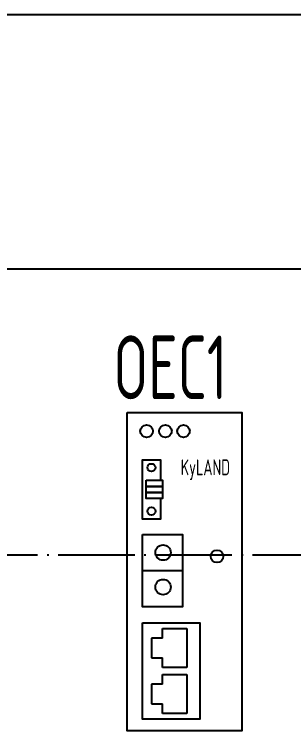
# Model space of a CAD drawing. Header units: millimetres. Extents: x 30557 to 235556, y -116603 to -73383.
# Drawn here: x 176404 to 176491.7, y -74292.3 to -74067.2 of the extents above; entities that cross this region are included whole.
import ezdxf

# ---------------------------------------------------------------- set-up
doc = ezdxf.new("R2010")
doc.units = ezdxf.units.MM
doc.linetypes.add('ZWCAD_ISO04W100', pattern=[30.5, 24, -3, 0.5, -3])
doc.layers.add('_Drawing', color=7, linetype='Continuous', lineweight=25)
doc.styles.add('supcon', font='sceie.shx', dxfattribs={"width": 0.75, "height": 40, "bigfont": 'sceic.shx'})

msp = doc.modelspace()

# ---------------------------------------------------------------- linework, layer by layer
for p, q in [((176035.27, -74067.16), (176735.28, -74067.16)), ((176115.27, -74147.16), (176655.28, -74147.16)), ((176450.52, -74260.19), (176458.15, -74260.19)), ((176450.52, -74263.23), (176450.52, -74260.19)), ((176458.15, -74260.19), (176458.15, -74272.48)), ((176450.52, -74263.23), (176447.06, -74263.23)), ((176447.06, -74263.23), (176447.06, -74269.45)), ((176447.06, -74269.45), (176450.52, -74269.45)), ((176450.52, -74272.48), (176450.52, -74269.45)), ((176458.15, -74272.48), (176450.52, -74272.48)), ((176450.52, -74274.67), (176458.15, -74274.67)), ((176450.52, -74277.7), (176450.52, -74274.67)), ((176458.15, -74274.67), (176458.15, -74286.96)), ((176450.52, -74277.7), (176447.06, -74277.7)), ((176447.06, -74277.7), (176447.06, -74283.92)), ((176447.06, -74283.92), (176450.52, -74283.92)), ((176450.52, -74286.96), (176450.52, -74283.92)), ((176458.15, -74286.96), (176450.52, -74286.96))]:
    msp.add_line(p, q)
at = {"color": 4, "linetype": 'ZWCAD_ISO04W100', "lineweight": -3}
msp.add_line((176655.28, -74237.15), (176115.29, -74237.15), dxfattribs=at)
for points in [[(176439.43, -74192.34), (176475.43, -74192.34), (176475.43, -74292.34), (176439.43, -74292.34)], [(176439.43, -74192.34), (176475.43, -74192.34), (176475.43, -74292.34), (176439.43, -74292.34)], [(176445.42, -74213.62), (176450.5, -74213.62), (176450.5, -74215.54), (176445.42, -74215.54)], [(176445.42, -74215.54), (176450.5, -74215.54), (176450.5, -74217.46), (176445.42, -74217.46)], [(176445.42, -74217.46), (176450.5, -74217.46), (176450.5, -74219.39), (176445.42, -74219.39)], [(176444.18, -74230.66), (176456.81, -74230.66), (176456.81, -74253.46), (176444.18, -74253.46)], [(176444.18, -74230.66), (176456.81, -74230.66), (176456.81, -74242.06), (176444.18, -74242.06)], [(176444.18, -74258.41), (176462.25, -74258.41), (176462.25, -74288.7), (176444.18, -74288.7)]]:
    msp.add_lwpolyline(points, close=True)
msp.add_lwpolyline([(176449.88, -74219.39), (176449.88, -74225.86), (176444.18, -74225.86), (176444.18, -74207.15), (176449.88, -74207.15), (176449.88, -74213.62)])
for centre, radius in [((176445.51, -74198.19), 1.98), ((176451.41, -74198.19), 1.98), ((176457.09, -74198.19), 1.98), ((176447.02, -74209.66), 1.25), ((176447.02, -74223.34), 1.25), ((176450.68, -74236.36), 2.42), ((176467.61, -74237.52), 1.96), ((176450.68, -74247.19), 2.42)]:
    msp.add_circle(centre, radius)

# ---------------------------------------------------------------- texts
at = {"layer": '_Drawing', "color": 3, "style": 'supcon', "width": 0.75}
msp.add_text('OEC1', height=20, dxfattribs=at).set_placement((176435.08, -74188.14))
at = {"layer": '_Drawing', "style": 'supcon', "width": 0.75}
msp.add_text('KyLAND', height=5, dxfattribs=at).set_placement((176456.21, -74212.05))

doc.saveas('drawing.dxf')
